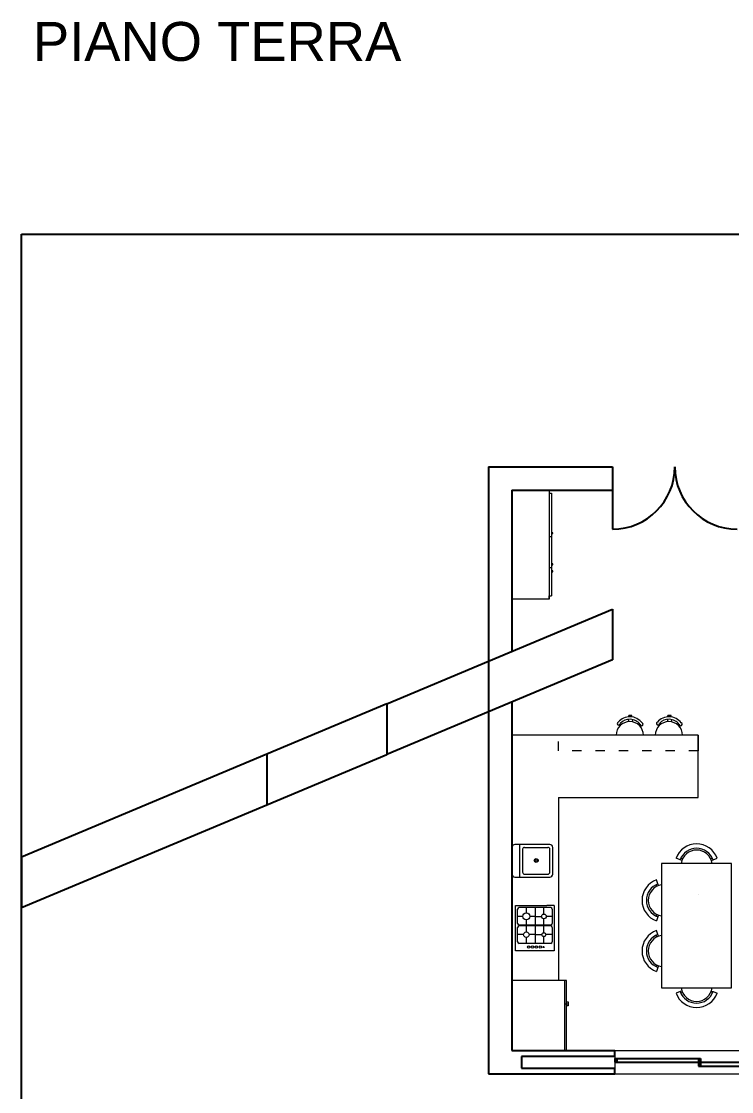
# Model space of a CAD drawing. Header units: millimetres. Extents: x 1897 to 6932, y 2548 to 7823.
# Drawn here: x 1963 to 2875, y 3447 to 4821 of the extents above; entities that cross this region are included whole.
import ezdxf

# ---------------------------------------------------------------- set-up
doc = ezdxf.new("R2010")
doc.units = ezdxf.units.MM
doc.linetypes.add('ACAD_ISO03W100', pattern=[30, 12, -18])
for name, color, linetype, lineweight in [('A-DOOR-FULL', 4, 'Continuous', 25), ('A-FURN', 8, 'Continuous', 18), ('PROIEZIONI_finissime_fine lines', 251, 'Continuous', 9)]:
    doc.layers.add(name, color=color, linetype=linetype, lineweight=lineweight)
for name, color, linetype in [('MURO', 1, 'Continuous'), ('vetro', 4, 'Continuous'), ('Wall', 43, 'Continuous')]:
    doc.layers.add(name, color=color, linetype=linetype)
doc.styles.get("Standard").update_dxf_attribs({"font": 'Arial.ttf'})

# ---------------------------------------------------------------- blocks, each defined once
blk = doc.blocks.new('REF36T')
for p, q in [((0, -26.999999), (36, -26.999999)), ((12, -26.999999), (12, -28.999999)), ((11, -27.999999), (11, -28.999999)), ((11, -28.999999), (13, -28.999999)), ((13, -28.999999), (13, -27.999999))]:
    blk.add_line(p, q)
blk.add_lwpolyline([(0, -27.999999), (0, 0), (36, 0), (36, -27.999999)], close=True)

msp = doc.modelspace()

# ---------------------------------------------------------------- linework, layer by layer
for p, q in [((1962.6, 4547.9), (3962.6, 4547.9)), ((1962.6, 2547.9), (1962.6, 4547.9))]:
    msp.add_line(p, q)
at = {"layer": 'A-DOOR-FULL'}
msp.add_line((2722.3, 4249), (2722.3, 4169), dxfattribs=at)
for centre, start, end in [((2722.3, 4249), 270, 0), ((2882.3, 4249), 180, 270)]:
    msp.add_arc(centre, 80, start, end, dxfattribs=at)
at = {"layer": 'A-FURN'}
for p, q in [((2640.9, 4219.3), (2592.9, 4219.3)), ((2640.9, 4219.3), (2592.9, 4219.3)), ((2592.9, 4219.3), (2640.9, 4219.3)), ((2640.9, 4219.3), (2640.9, 4079.3)), ((2640.9, 4219.3), (2640.9, 4215.3)), ((2640.9, 4215.3), (2643.9, 4215.3)), ((2643.9, 4215.3), (2643.9, 4083.3)), ((2643.9, 4159.3), (2640.9, 4159.3)), ((2645.6, 4164.3), (2643.9, 4164.3)), ((2643.9, 4163.3), (2645.6, 4163.3)), ((2645.6, 4163.3), (2645.6, 4164.3)), ((2645.6, 4124.3), (2643.9, 4124.3)), ((2645.6, 4123.3), (2645.6, 4124.3)), ((2643.9, 4119.3), (2640.9, 4119.3)), ((2643.9, 4123.3), (2645.6, 4123.3)), ((2645.6, 4115.3), (2643.9, 4115.3)), ((2643.9, 4114.3), (2645.6, 4114.3)), ((2645.6, 4114.3), (2645.6, 4115.3)), ((2640.9, 4079.3), (2640.9, 4083.3)), ((2640.9, 4083.3), (2643.9, 4083.3)), ((2640.9, 4079.3), (2592.9, 4079.3)), ((2742.5, 3924.8), (2742.8, 3921.8)), ((2743.1, 3928.1), (2743.1, 3929.7)), ((2747.1, 3929.7), (2743.1, 3929.7)), ((2747.1, 3927.9), (2747.1, 3929.7)), ((2747.9, 3924.6), (2747.4, 3921.6)), ((2792.9, 3924.8), (2793.1, 3921.8)), ((2793.4, 3928.1), (2793.4, 3929.7)), ((2797.4, 3929.7), (2793.4, 3929.7)), ((2797.4, 3927.9), (2797.4, 3929.7)), ((2798.2, 3924.6), (2797.7, 3921.6)), ((2592.9, 3589.3), (2592.9, 3904.3)), ((2832.2, 3904.3), (2592.9, 3904.3)), ((2832.2, 3824.3), (2832.2, 3904.3)), ((2832.2, 3904.3), (2832.2, 3884.3)), ((2652.9, 3824.3), (2652.9, 3589.3)), ((2652.9, 3824.3), (2832.2, 3824.3)), ((2602.9, 3764), (2602.9, 3722.2)), ((2609.2, 3760.3), (2639.2, 3760.3)), ((2809.2, 3744.4), (2803.9, 3746.3)), ((2811.3, 3743.6), (2809.2, 3744.4)), ((2812.2, 3745.7), (2810, 3746.4)), ((2848.4, 3745.7), (2850.5, 3746.4)), ((2849.3, 3743.6), (2851.4, 3744.4)), ((2851.4, 3744.4), (2856.7, 3746.3)), ((2779.3, 3710.3), (2778.5, 3712.4)), ((2780.6, 3713.3), (2778.7, 3718.6)), ((2781.4, 3711.2), (2780.6, 3713.3)), ((2832.2, 3699.3), (2832.2, 3699.3)), ((2832.2, 3699.3), (2832.2, 3699.3)), ((2597.4, 3627.5), (2597.4, 3685.5)), ((2597.4, 3685.5), (2637.9, 3685.5)), ((2647.4, 3685.5), (2637.9, 3685.5)), ((2647.4, 3685.5), (2647.4, 3627.5)), ((2600.3, 3662.5), (2600.3, 3681)), ((2607, 3671.7), (2600.3, 3671.7)), ((2637.9, 3683), (2601.9, 3683)), ((2611.5, 3676.2), (2611.5, 3683)), ((2622.8, 3671.7), (2616, 3671.7)), ((2622.8, 3683), (2622.8, 3660.5)), ((2622.8, 3671.7), (2631, 3671.7)), ((2634, 3674.7), (2634, 3683)), ((2637.9, 3671.7), (2636.7, 3671.7)), ((2642.9, 3683), (2637.9, 3683)), ((2644.9, 3671.7), (2637.9, 3671.7)), ((2644.9, 3662.5), (2644.9, 3681)), ((2779.3, 3674), (2778.5, 3671.9)), ((2780.6, 3671.1), (2778.7, 3665.8)), ((2781.4, 3673.2), (2780.6, 3671.1)), ((2600.3, 3639), (2600.3, 3657.5)), ((2637.9, 3660.5), (2601.9, 3660.5)), ((2637.9, 3659.5), (2601.9, 3659.5)), ((2611.5, 3660.5), (2611.5, 3667.2)), ((2611.5, 3651.7), (2611.5, 3659.5)), ((2622.8, 3659.5), (2622.8, 3637)), ((2634, 3660.5), (2634, 3668.7)), ((2634, 3650.7), (2634, 3659.5)), ((2642.9, 3660.5), (2637.9, 3660.5)), ((2642.9, 3659.5), (2637.9, 3659.5)), ((2644.9, 3639), (2644.9, 3657.5)), ((2608, 3648.2), (2600.3, 3648.2)), ((2611.5, 3637), (2611.5, 3644.7)), ((2622.8, 3648.2), (2615, 3648.2)), ((2622.8, 3648.2), (2631.5, 3648.2)), ((2634, 3637), (2634, 3645.7)), ((2637.9, 3648.2), (2636.2, 3648.2)), ((2644.9, 3648.2), (2637.9, 3648.2)), ((2779.3, 3645.3), (2778.5, 3647.4)), ((2780.6, 3648.3), (2778.7, 3653.6)), ((2781.4, 3646.2), (2780.6, 3648.3)), ((2637.9, 3637), (2602.3, 3637)), ((2642.9, 3637), (2637.9, 3637)), ((2637.9, 3627.5), (2597.4, 3627.5)), ((2647.4, 3627.5), (2637.9, 3627.5)), ((2779.3, 3609), (2778.5, 3606.9)), ((2780.6, 3606.1), (2778.7, 3600.8)), ((2781.4, 3608.2), (2780.6, 3606.1)), ((2809.2, 3575), (2803.9, 3573.1)), ((2811.3, 3575.7), (2809.2, 3575)), ((2849.3, 3575.7), (2851.4, 3575)), ((2851.4, 3575), (2856.7, 3573.1)), ((2812.2, 3573.7), (2810, 3572.9)), ((2848.4, 3573.7), (2850.5, 3572.9))]:
    msp.add_line(p, q, dxfattribs=at)
at = {"layer": 'A-FURN', "linetype": 'ACAD_ISO03W100'}
for p, q in [((2652.9, 3884.3), (2652.9, 3904.3)), ((2832.2, 3884.3), (2652.9, 3884.3))]:
    msp.add_line(p, q, dxfattribs=at)
at = {"layer": 'A-FURN'}
for points in [[(2592.9, 3760.3), (2592.9, 3725.9)], [(2641.7, 3764), (2596.7, 3764)], [(2606.7, 3757.8), (2606.7, 3728.4)], [(2641.7, 3728.4), (2641.7, 3757.8)], [(2645.4, 3725.9), (2645.4, 3760.3)], [(2609.2, 3725.9), (2639.2, 3725.9)], [(2596.7, 3722.2), (2641.7, 3722.2)]]:
    msp.add_lwpolyline(points, dxfattribs=at)
msp.add_lwpolyline([(2785.3, 3739.7), (2785.3, 3579.7), (2875.3, 3579.7), (2875.3, 3739.7)], close=True, dxfattribs=at)
for centre, radius in [((2624.2, 3743.4), 2.5), ((2624.2, 3743.4), 1.25), ((2611.5, 3671.7), 4.5), ((2634, 3671.7), 3), ((2611.5, 3648.2), 3.5), ((2634, 3648.2), 2.5), ((2614.4, 3632.3), 1.6), ((2619.4, 3632.3), 1.6), ((2624.4, 3632.3), 1.6), ((2629.4, 3632.3), 1.6), ((2633.6, 3632.3), 0.8)]:
    msp.add_circle(centre, radius, dxfattribs=at)
for centre, radius, start, end in [((2744.4, 3904.3), 17.5, 0.014, 179.986), ((2730.3, 3919.3), 1.95, 110.7405, 0.7528), ((2744.5, 3908.6), 19.5, 36.5122, 140.0778), ((2744.5, 3908.6), 16.3, 36.5122, 138.9658), ((2759.6, 3918.4), 1.95, 181.0303, 71.9941), ((2794.7, 3904.3), 17.5, 0.014, 179.986), ((2780.6, 3919.3), 1.95, 110.7405, 0.7528), ((2794.8, 3908.6), 19.5, 36.5122, 140.0778), ((2794.8, 3908.6), 16.3, 36.5122, 138.9658), ((2809.9, 3918.4), 1.95, 181.0303, 71.9941), ((2596.7, 3760.3), 3.75, 90, 180), ((2609.2, 3757.8), 2.5, 90, 180), ((2639.2, 3757.8), 2.5, 0, 90), ((2641.7, 3760.3), 3.75, 0, 90), ((2830.3, 3736.7), 28.1, 20, 160), ((2830.3, 3736.7), 22.5, 20, 160), ((2830.3, 3736.7), 20.2, 8.505, 171.495), ((2596.7, 3725.9), 3.75, 180, 270), ((2609.2, 3728.4), 2.5, 180, 270), ((2639.2, 3728.4), 2.5, 270, 0), ((2641.7, 3725.9), 3.75, 270, 0), ((2788.3, 3692.2), 28.1, 110, 250), ((2788.3, 3692.2), 22.5, 110, 250), ((2788.3, 3692.2), 20.2, 98.505, 261.495), ((2602.5, 3680.8), 2.2, 94.974, 175.026), ((2642.7, 3680.8), 2.2, 4.974, 85.026), ((2602.5, 3662.7), 2.2, 184.974, 265.026), ((2602.5, 3657.3), 2.2, 94.974, 175.026), ((2642.7, 3662.7), 2.2, 274.974, 355.026), ((2642.7, 3657.3), 2.2, 4.974, 85.026), ((2788.3, 3627.2), 28.1, 110, 250), ((2788.3, 3627.2), 22.5, 110, 250), ((2788.3, 3627.2), 20.2, 98.505, 261.495), ((2602.5, 3639.2), 2.2, 184.974, 265.026), ((2642.7, 3639.2), 2.2, 274.974, 355.026), ((2830.3, 3582.7), 22.5, 200, 340), ((2830.3, 3582.7), 20.2, 188.505, 351.495), ((2830.3, 3582.7), 28.1, 200, 340)]:
    msp.add_arc(centre, radius, start, end, dxfattribs=at)
at = {"layer": 'MURO'}
for p, q in [((2562.9, 3999.3), (2722.3, 4066.1)), ((2722.3, 4066.1), (2722.3, 4001)), ((2722.3, 4001), (2562.9, 3934.3)), ((2562.9, 3999.3), (2562.9, 3934.3)), ((2432.2, 3944.6), (2277.8, 3879.9)), ((2432.2, 3944.6), (2432.2, 3879.6)), ((2277.8, 3879.9), (2277.8, 3814.9)), ((2277.8, 3814.9), (2432.2, 3879.6))]:
    msp.add_line(p, q, dxfattribs=at)
at = {"layer": 'PROIEZIONI_finissime_fine lines'}
for p, q in [((2725.4, 3499.3), (2942.9, 3499.3)), ((2725.4, 3491.8), (2725.4, 3476.8)), ((2725.4, 3469.3), (2942.9, 3469.3))]:
    msp.add_line(p, q, dxfattribs=at)
at = {"layer": 'vetro'}
for p, q in [((2432.2, 3944.6), (2562.9, 3999.3)), ((2562.9, 3934.3), (2432.2, 3879.6)), ((2277.8, 3879.9), (1962.6, 3747.9)), ((1962.6, 3682.9), (2277.8, 3814.9)), ((1962.6, 3747.9), (1962.6, 3682.9)), ((2725.4, 3489.3), (2835.4, 3489.3)), ((2725.4, 3489.3), (2725.4, 3484.3)), ((2725.4, 3484.3), (2845.4, 3484.3)), ((2727.9, 3489.3), (2727.9, 3484.3)), ((2832.9, 3489.3), (2832.9, 3479.3)), ((2832.9, 3479.3), (2942.9, 3479.3)), ((2835.4, 3489.3), (2835.4, 3479.3)), ((2835.4, 3484.3), (2942.9, 3484.3))]:
    msp.add_line(p, q, dxfattribs=at)
at = {"layer": 'Wall'}
for p, q in [((2562.9, 4249.3), (2722.3, 4249)), ((2562.9, 4249.3), (2562.9, 3999.3)), ((2592.9, 4219.3), (2722.3, 4219.3)), ((2592.9, 4219.3), (2592.9, 4011.9)), ((2592.9, 4219.3), (2722.3, 4219.3)), ((2592.9, 3946.9), (2592.9, 3499.3)), ((2562.9, 3934.3), (2562.9, 3469.3)), ((2592.9, 3499.3), (2725.4, 3499.3)), ((2725.4, 3491.8), (2605.4, 3491.8)), ((2605.4, 3491.8), (2605.4, 3476.8)), ((2725.4, 3491.8), (2725.4, 3499.3)), ((2562.9, 3469.3), (2725.4, 3469.3)), ((2605.4, 3476.8), (2725.4, 3476.8)), ((2725.4, 3469.3), (2725.4, 3476.8))]:
    msp.add_line(p, q, dxfattribs=at)

# ---------------------------------------------------------------- block references
at = {"layer": 'A-FURN', "xscale": -2.499999999999905, "yscale": 2.499999999999905, "zscale": 2.499999999999905, "rotation": 89.99999999999967}
msp.add_blockref('REF36T', (2592.9, 3589.3), dxfattribs=at)

# ---------------------------------------------------------------- texts
at = {"insert": (1977.4, 4820.5), "char_height": 50, "attachment_point": 1}
msp.add_mtext_dynamic_manual_height_columns('PIANO TERRA', width=1017.121, gutter_width=12.5, heights=[0], dxfattribs=at)

doc.saveas('drawing.dxf')
